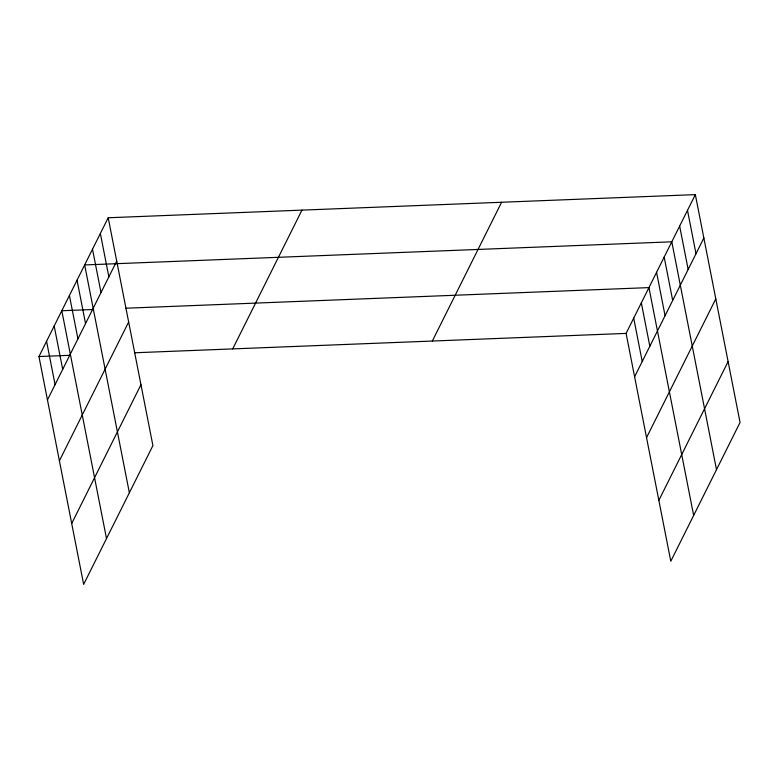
<?xml version="1.0" encoding="UTF-8"?>
<svg xmlns="http://www.w3.org/2000/svg" width="779" height="779" viewBox="0 0 779 779"><rect width="100%" height="100%" fill="white"/><g stroke="black" fill="none" stroke-linecap="round" stroke-linejoin="round"><path stroke-width="1.17" d="M108.203 217.76L152.908 445.598L83.645 584.377L38.95 356.539L108.203 217.76L695.345 194.623L740.05 422.461L670.797 561.24L626.092 333.402L695.345 194.623M47.461 399.9L116.714 261.111M59.399 460.779L128.662 321.99M71.707 523.498L140.96 384.719M232.707 348.904L301.96 210.126M432.335 341.036L501.588 202.258M634.603 376.763L703.856 237.984M646.541 437.642L715.804 298.863M658.849 500.361L728.102 361.583M93.295 309.497L61.804 310.743L106.509 538.581M125.984 308.211L648.946 287.607L693.651 515.445M38.95 356.539L70.431 355.302M134.621 352.77L626.092 333.402M687.497 210.349L696.007 253.711M679.648 226.085L688.159 269.437M716.505 469.649L671.8 241.811L84.658 264.938L129.363 492.776M664.185 257.08L672.686 300.431M656.57 272.338L665.071 315.699M641.331 302.875L649.832 346.236M633.707 318.144L642.217 361.495M100.355 233.486L108.865 276.847M92.506 249.212L101.017 292.573M77.043 280.206L85.544 323.567M69.419 295.475L77.929 338.836M54.189 326.012L62.69 369.363M46.565 341.27L55.075 384.631"/></g></svg>
